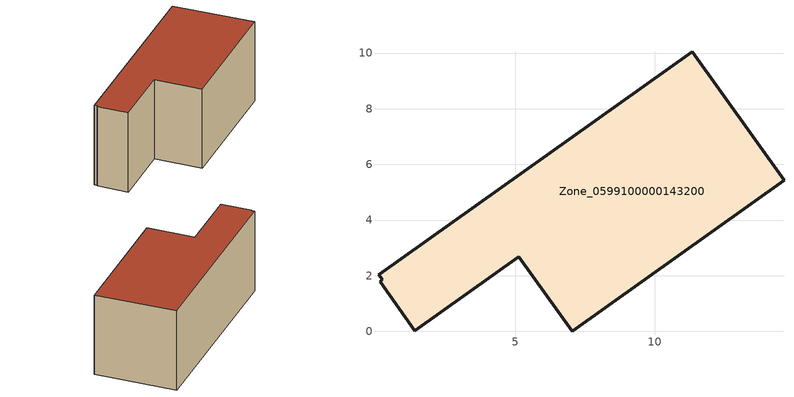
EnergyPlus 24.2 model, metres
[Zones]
Zone_0599100000143200
 floor ground (C_G): 7.05,0 5.13,2.69 1.39,0.02 0.14,1.78 0.22,1.87 0.08,2.03 11.35,10.05 14.65,5.43 z0
 wall outside (C_F): 5.13,2.69 7.05,0 14.65,5.43 11.35,10.05 0.08,2.03 0.22,1.87 0.14,1.78 1.39,0.02 5.13,2.69 z0:5.84
 roof outside (C_R): 0.08,2.03 0.22,1.87 0.14,1.78 1.39,0.02 5.13,2.69 7.05,0 14.65,5.43 11.35,10.05 z5.84
[BUILDING]
Pand.0599100000143200: North Axis=0; Terrain=City; Loads Convergence Tolerance Value=0.04; Temperature Convergence Tolerance Value=0.4; Solar Distribution=FullExterior; Maximum Number of Warmup Days=25; Minimum Number of Warmup Days=1
[Site:Location]
Rotterdam.The.Hague.AP_ZH_NLD Design_Conditions: Latitude=51.96; Longitude=4.45; Time Zone=1; Elevation=-4.5
[SITE:GROUNDTEMPERATURE:BUILDINGSURFACE]
18, 18, 18, 18, 18, 18, 18, 18, 18, 18, 18, 18
[MATERIAL] Thermal Absorptance=0.9; Solar Absorptance=0.7; Visible Absorptance=0.7
Name | Roughness | Thickness | Conductivity | Density | Specific Heat
G.TC.1975-1991 | MediumSmooth | 0.15 | 0.288461 | 540 | 1210
F.TC.1975-1991 | Rough | 0.3 | 0.230769 | 1920 | 840
R.TC.1975-1991 | MediumRough | 0.2 | 0.153846 | 1500 | 1000
[CONSTRUCTION]
C_G: G.TC.1975-1991
C_F: F.TC.1975-1991
C_R: R.TC.1975-1991
[ZONE]
Zone_0599100000143200: Type=1; Multiplier=1; Ceiling Height=Autocalculate; Volume=Autocalculate; Floor Area=autocalculate; Part of Total Floor Area=Yes
[ZONEINFILTRATION:DESIGNFLOWRATE]
Infil_Zone_0599100000143200: Zone or ZoneList or Space or SpaceList=Zone_0599100000143200; Schedule=AlwaysOn; Design Flow Rate Calculation Method=Flow/Area; Flow Rate per Floor Area=0.003; Constant Term Coefficient=1; Temperature Term Coefficient=0; Velocity Term Coefficient=0; Velocity Squared Term Coefficient=0
[HVACTEMPLATE:ZONE:IDEALLOADSAIRSYSTEM]
Zone_0599100000143200: Maximum Heating Supply Air Temperature=50; Minimum Cooling Supply Air Temperature=13; Maximum Heating Supply Air Humidity Ratio=0.0156; Minimum Cooling Supply Air Humidity Ratio=0.0077; Heating Limit=NoLimit; Cooling Limit=NoLimit; Dehumidification Control Type=ConstantSensibleHeatRatio; Cooling Sensible Heat Ratio=0.7; Dehumidification Setpoint=60; Humidification Control Type=None; Humidification Setpoint=30; Outdoor Air Method=None; Outdoor Air Flow Rate per Person=0.00944; Outdoor Air Flow Rate per Zone Floor Area=0; Outdoor Air Flow Rate per Zone=0; Demand Controlled Ventilation Type=None; Outdoor Air Economizer Type=NoEconomizer; Heat Recovery Type=None; Sensible Heat Recovery Effectiveness=0.7; Latent Heat Recovery Effectiveness=0.65
[ZONECONTROL:THERMOSTAT]
ThermostatControl_Zone_0599100000143200: Zone or ZoneList=Zone_0599100000143200; Control Type Schedule=DualSetpointControlType; Control 1=Thermostat_Zone_0599100000143200; Temperature Difference Between Cutout And Setpoint=0
[THERMOSTATSETPOINT:DUALSETPOINT]
Thermostat_Zone_0599100000143200: Heating Setpoint Temperature Schedule=HeatingSetpoint_Zone_0599100000143200; Cooling Setpoint Temperature Schedule=CoolingSetpoint_Zone_0599100000143200
[SCHEDULE:COMPACT]
HeatingSetpoint_Zone_0599100000143200: Through: 12/31, For: AllDays, Until: 24:00, 21
CoolingSetpoint_Zone_0599100000143200: Through: 12/31, For: AllDays, Until: 24:00, 24
DualSetpointControlType: Through: 12/31, For: AllDays, Until: 24:00, 4
AlwaysOn: Through: 12/31, For: AllDays, Until: 24:00, 1
